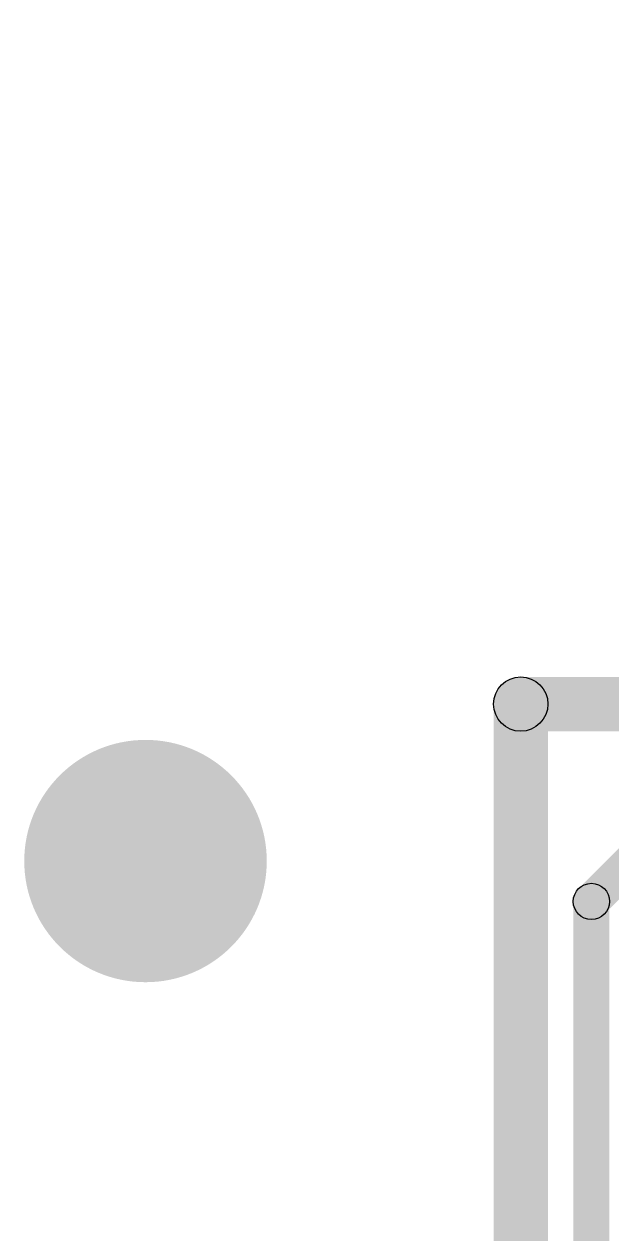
# Model space of a CAD drawing. Header units: millimetres. Extents: x -1.37 to 1.18, y -0.07 to 2.63.
# Drawn here: x -1.175 to -0.851, y 1.713 to 2.382 of the extents above; entities that cross this region are included whole.
import ezdxf

# ---------------------------------------------------------------- set-up
doc = ezdxf.new("R2010")
doc.units = ezdxf.units.MM
doc.header["$MEASUREMENT"] = 0
for name, color, linetype in [('BottomLayer', 5, 'Continuous'), ('BottomSolder', 6, 'Continuous'), ('PadHoleLayer', 156, 'Continuous'), ('TopLayer', 1, 'Continuous'), ('TopSolder', 216, 'Continuous'), ('ViaHoleLayer', 16, 'Continuous')]:
    doc.layers.add(name, color=color, linetype=linetype)

msp = doc.modelspace()

# ---------------------------------------------------------------- hatches: boundary and pattern name
at = {"layer": 'BottomLayer'}
h = msp.add_hatch(color=5, dxfattribs=at)
edge = h.paths.add_edge_path()
edge.add_arc((-0.901, 2.006), 0.015, 0, 360)
msp.add_hatch(color=5, dxfattribs=at).paths.add_polyline_path([(-0.901, 1.991), (-0.901, 2.021), (-0.283, 2.021), (-0.283, 1.991)])
h = msp.add_hatch(color=5, dxfattribs=at)
edge = h.paths.add_edge_path()
edge.add_arc((-0.901, 2.006), 0.01181, 0, 360)
h = msp.add_hatch(color=5, dxfattribs=at)
edge = h.paths.add_edge_path()
edge.add_arc((-1.1081, 1.91929), 0.05906, 0, 360)
at = {"layer": 'BottomSolder'}
h = msp.add_hatch(color=6, dxfattribs=at)
edge = h.paths.add_edge_path()
edge.add_arc((-1.1081, 1.91929), 0.06306, 0, 360)
at = {"layer": 'PadHoleLayer'}
h = msp.add_hatch(color=156, dxfattribs=at)
edge = h.paths.add_edge_path()
edge.add_arc((-1.1081, 1.91929), 0.06693, 0, 360)
at = {"layer": 'TopLayer'}
for points in [[(-0.85493, 1.88993), (-0.86907, 1.90407), (-0.39154, 2.3816), (-0.3774, 2.36746)], [(-0.916, 2.006), (-0.886, 2.006), (-0.886, 0.43), (-0.916, 0.43)], [(-0.852, 1.03053), (-0.872, 1.03053), (-0.872, 1.897), (-0.852, 1.897)]]:
    msp.add_hatch(color=1, dxfattribs=at).paths.add_polyline_path(points)
h = msp.add_hatch(color=1, dxfattribs=at)
edge = h.paths.add_edge_path()
edge.add_arc((-0.901, 2.006), 0.015, 0, 360)
h = msp.add_hatch(color=1, dxfattribs=at)
edge = h.paths.add_edge_path()
edge.add_arc((-0.901, 2.006), 0.01181, 0, 360)
h = msp.add_hatch(color=1, dxfattribs=at)
edge = h.paths.add_edge_path()
edge.add_arc((-1.1081, 1.91929), 0.05906, 0, 360)
h = msp.add_hatch(color=1, dxfattribs=at)
edge = h.paths.add_edge_path()
edge.add_arc((-0.862, 1.897), 0.01, 0, 360)
h = msp.add_hatch(color=1, dxfattribs=at)
edge = h.paths.add_edge_path()
edge.add_arc((-0.862, 1.897), 0.01, 0, 360)
at = {"layer": 'TopSolder'}
h = msp.add_hatch(color=216, dxfattribs=at)
edge = h.paths.add_edge_path()
edge.add_arc((-1.1081, 1.91929), 0.06306, 0, 360)
at = {"layer": 'ViaHoleLayer'}
h = msp.add_hatch(color=16, dxfattribs=at)
edge = h.paths.add_edge_path()
edge.add_arc((-0.901, 2.006), 0.00591, 0, 360)

# ---------------------------------------------------------------- linework, layer by layer
at = {"layer": 'BottomLayer'}
msp.add_circle((-0.901, 2.006), 0.015, dxfattribs=at)
at = {"layer": 'TopLayer'}
for centre, radius in [((-0.901, 2.006), 0.015), ((-0.862, 1.897), 0.01), ((-0.862, 1.897), 0.01)]:
    msp.add_circle(centre, radius, dxfattribs=at)

doc.saveas('drawing.dxf')
